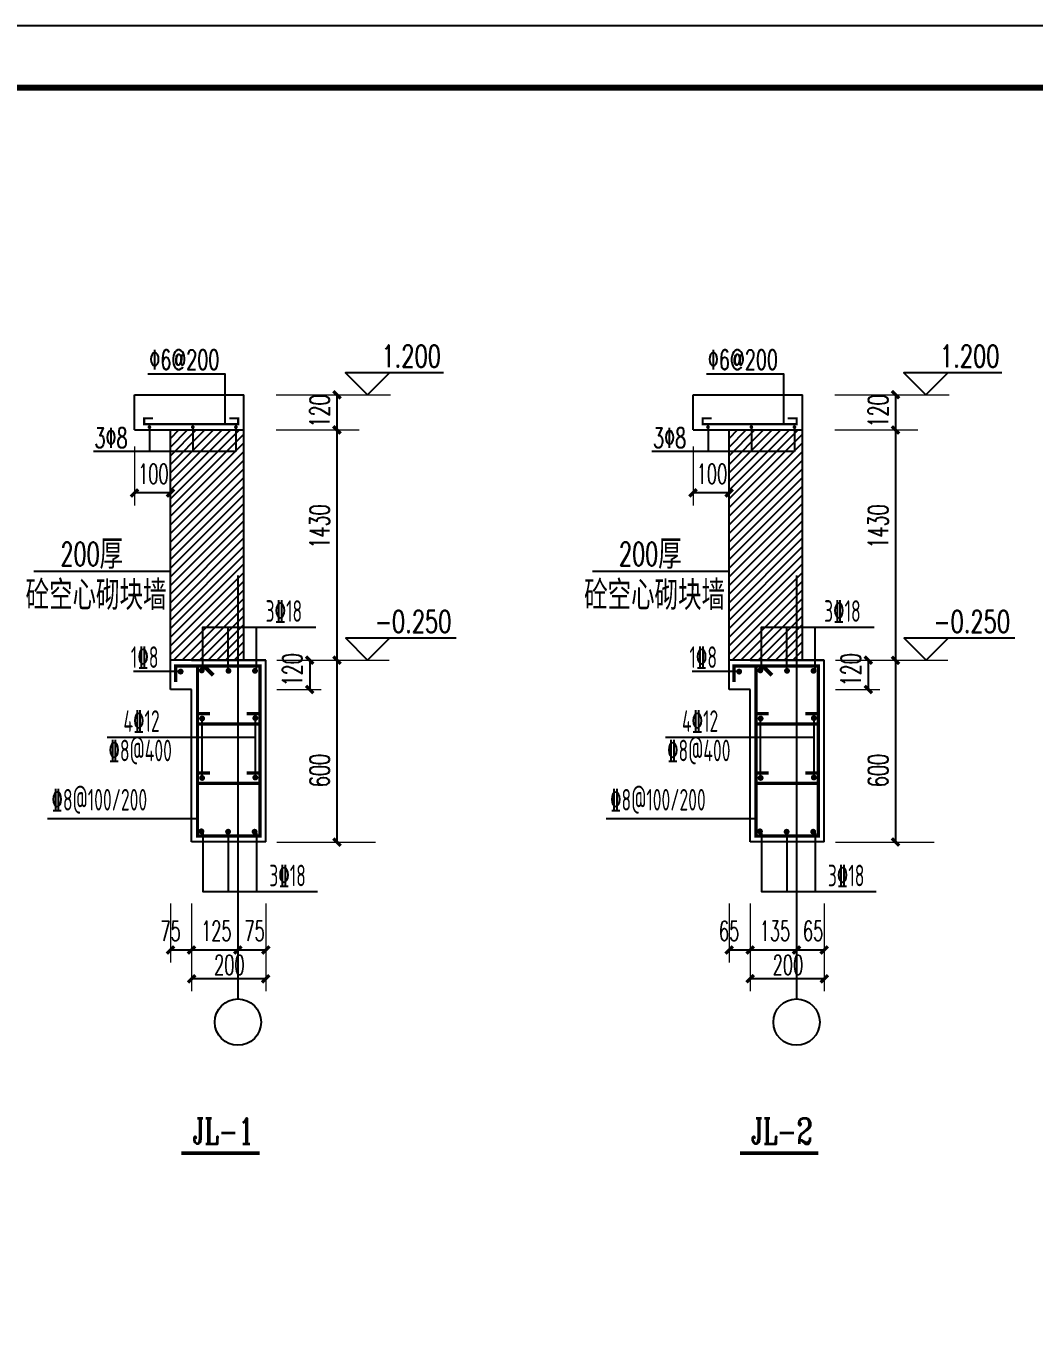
# Model space of a CAD drawing. Extents: x -307088 to 5640332, y -3541089 to -2181377.
# Drawn here: x 5574566 to 5590885, y -3151089 to -3130089 of the extents above; entities that cross this region are included whole.
import ezdxf
from ezdxf.enums import TextEntityAlignment as Align

# ---------------------------------------------------------------- set-up
doc = ezdxf.new("R2010")
doc.units = 0
doc.header["$LTSCALE"] = 100
doc.header["$MEASUREMENT"] = 0
doc.linetypes.add('2', pattern=[1850, 1200, -300, 50, -300])
doc.layers.get('0').update_dxf_attribs({"linetype": 'CONTINUOUS'})
for name, color, linetype in [('100', 9, 'CONTINUOUS'), ('AXIS', 3, 'CONTINUOUS'), ('AXIS_TEXT', 7, 'CONTINUOUS'), ('PUB_TITLE', 4, 'CONTINUOUS'), ('轴线__点划线', 253, '2')]:
    doc.layers.add(name, color=color, linetype=linetype)
doc.layers.add('101', color=3, linetype='CONTINUOUS', lineweight=18)
doc.styles.add('_HZTXT', font='tssdeng.shx', dxfattribs={"width": 0.8, "bigfont": 'HZTXT.shx'})
doc.styles.add('_SIMPLEX', font='SIMPLEX.shx', dxfattribs={"width": 0.8})
doc.styles.add('_SIMPLEX1', font='SIMPLEX1.shx', dxfattribs={"width": 0.6})
doc.styles.add('COMPLEX', font='COMPLEX')
doc.styles.get("Standard").update_dxf_attribs({"font": 'tssdeng.shx', "height": 3, "bigfont": 'tssdchn.shx'})

# ---------------------------------------------------------------- blocks, each defined once
blk = doc.blocks.new('_AXISO')
blk.add_circle((0, 0), 0.5)
at = {"layer": 'AXIS_TEXT', "style": 'COMPLEX', "width": 1.041667}
blk.add_attdef('A', text='', height=0.56, dxfattribs=at).set_placement((-0.25, -0.28), (0.25, -0.28), align=Align.FIT)

msp = doc.modelspace()

# ---------------------------------------------------------------- hatches: boundary and pattern name
h = msp.add_hatch()
h.set_pattern_fill('ANSI31', color=256, scale=792, style=0)
h.set_pattern_definition([(45, (5940042.75, -2046854.02), (-70.003571, 70.003571), [])])
h.paths.add_polyline_path([(5578095.1, -3136624.8), (5577963.8, -3136624.8), (5577963.8, -3136974.9), (5576907.1, -3136974.9), (5576907.1, -3140352.3), (5577090, -3140352.3), (5577090, -3139818.9), (5578095.1, -3139818.9)])
h.paths.add_polyline_path([(5577087.9, -3136624.8), (5576945.2, -3136624.8), (5576907.1, -3136624.8), (5576907.1, -3136974.9), (5577087.9, -3136974.9)], flags=17)
h.paths.add_polyline_path([(5577500.7, -3136624.8), (5577087.9, -3136624.8), (5577087.9, -3136974.9), (5577500.7, -3136974.9)], flags=17)
h.paths.add_polyline_path([(5577963.8, -3136624.8), (5577500.7, -3136624.8), (5577500.7, -3136974.9), (5577963.8, -3136974.9)], flags=16)
h.paths.add_polyline_path([(5577500.1, -3139818.9), (5577090, -3139818.9), (5577090, -3140352.3), (5577500.1, -3140352.3)], flags=16)
h.paths.add_polyline_path([(5577946.1, -3139818.9), (5577500.1, -3139818.9), (5577500.1, -3140352.3), (5577946.1, -3140352.3)], flags=16)
h.paths.add_polyline_path([(5578095.1, -3139818.9), (5577946.1, -3139818.9), (5577946.1, -3140352.3), (5578095.1, -3140352.3)])
h = msp.add_hatch()
h.set_pattern_fill('ANSI31', color=256, scale=792, style=0)
h.set_pattern_definition([(45, (5949084.57, -2046854.02), (-70.003571, 70.003571), [])])
h.paths.add_polyline_path([(5587136.9, -3136624.8), (5587005.7, -3136624.8), (5587005.7, -3136974.9), (5585948.9, -3136974.9), (5585948.9, -3140352.3), (5586131.8, -3140352.3), (5586131.8, -3139818.9), (5587136.9, -3139818.9)])
h.paths.add_polyline_path([(5586129.7, -3136624.8), (5585987, -3136624.8), (5585948.9, -3136624.8), (5585948.9, -3136974.9), (5586129.7, -3136974.9)], flags=17)
h.paths.add_polyline_path([(5586542.6, -3136624.8), (5586129.7, -3136624.8), (5586129.7, -3136974.9), (5586542.6, -3136974.9)], flags=17)
h.paths.add_polyline_path([(5587005.7, -3136624.8), (5586542.6, -3136624.8), (5586542.6, -3136974.9), (5587005.7, -3136974.9)], flags=16)
h.paths.add_polyline_path([(5586541.9, -3139818.9), (5586131.8, -3139818.9), (5586131.8, -3140352.3), (5586541.9, -3140352.3)], flags=16)
h.paths.add_polyline_path([(5586987.9, -3139818.9), (5586541.9, -3139818.9), (5586541.9, -3140352.3), (5586987.9, -3140352.3)], flags=16)
h.paths.add_polyline_path([(5587136.9, -3139818.9), (5586987.9, -3139818.9), (5586987.9, -3140352.3), (5587136.9, -3140352.3)])

# ---------------------------------------------------------------- linework, layer by layer
for p, q in [((5576323.2, -3136060.4), (5578095.1, -3136060.4)), ((5576323.2, -3136630.6), (5576323.2, -3136060.4)), ((5578095.1, -3139389.4), (5578095.1, -3136060.4)), ((5585365, -3136060.4), (5587136.9, -3136060.4)), ((5585365, -3136630.6), (5585365, -3136060.4)), ((5587136.9, -3139389.4), (5587136.9, -3136060.4)), ((5576323.2, -3136630.6), (5578095.1, -3136630.6)), ((5576907.1, -3140358), (5576907.1, -3136630.6)), ((5578095.1, -3140358), (5578095.1, -3136630.6)), ((5585365, -3136630.6), (5587136.9, -3136630.6)), ((5585948.9, -3140358), (5585948.9, -3136630.6)), ((5587136.9, -3140358), (5587136.9, -3136630.6)), ((5578448.3, -3140358), (5576907.1, -3140358)), ((5576907.1, -3140833.2), (5576907.1, -3140358)), ((5578448.3, -3143299.8), (5578448.3, -3140358)), ((5587490.1, -3140358), (5585948.9, -3140358)), ((5585948.9, -3140833.2), (5585948.9, -3140358)), ((5587490.1, -3143299.8), (5587490.1, -3140358)), ((5577248.3, -3140833.2), (5576907.1, -3140833.2)), ((5577248.3, -3143299.8), (5577248.3, -3140833.2)), ((5586290.1, -3140833.2), (5585948.9, -3140833.2)), ((5586290.1, -3143299.8), (5586290.1, -3140833.2)), ((5577417.5, -3142263.7), (5577417.5, -3141296.2)), ((5578279.3, -3141295.2), (5578279.3, -3142265.4)), ((5586459.3, -3142263.7), (5586459.3, -3141296.2)), ((5587321.1, -3141295.2), (5587321.1, -3142265.4)), ((5578279.3, -3141607.3), (5575879.3, -3141607.3)), ((5587321.1, -3141607.3), (5584921.1, -3141607.3)), ((5574914.3, -3142918.5), (5577343.3, -3142918.5)), ((5583956.1, -3142918.5), (5586385.1, -3142918.5)), ((5578448.3, -3143299.8), (5577248.3, -3143299.8)), ((5587490.1, -3143299.8), (5586290.1, -3143299.8))]:
    msp.add_line(p, q)
at = {"linetype": 'Continuous'}
for p, q in [((5576565.5, -3136573.6), (5576565.5, -3136980.7)), ((5577267.3, -3136573.6), (5577267.3, -3136980.7)), ((5577963.8, -3136573.6), (5577963.8, -3136980.7)), ((5585607.3, -3136573.6), (5585607.3, -3136980.7)), ((5586309.2, -3136573.6), (5586309.2, -3136980.7)), ((5587005.7, -3136573.6), (5587005.7, -3136980.7)), ((5577963.8, -3136980.7), (5575658.4, -3136980.7)), ((5587005.7, -3136980.7), (5584700.2, -3136980.7)), ((5576907.1, -3138922.7), (5574696.2, -3138922.7)), ((5585948.9, -3138922.7), (5583738.1, -3138922.7)), ((5577248.3, -3140358), (5578448.3, -3140358)), ((5586290.1, -3140358), (5587490.1, -3140358))]:
    msp.add_line(p, q, dxfattribs=at)
for points in [[(5581323.9, -3135704.7), (5579737.8, -3135704.7), (5580093.5, -3136060.4), (5580449.2, -3135704.7)], [(5590365.7, -3135704.7), (5588779.6, -3135704.7), (5589135.3, -3136060.4), (5589491.1, -3135704.7)], [(5577431.2, -3140499.9), (5577431.2, -3139824.6), (5579256.9, -3139824.6)], [(5577841.3, -3140499.9), (5577841.3, -3139824.6)], [(5578299.3, -3140499.9), (5578299.3, -3139824.6)], [(5586473, -3140499.9), (5586473, -3139824.6), (5588298.8, -3139824.6)], [(5586883.1, -3140499.9), (5586883.1, -3139824.6)], [(5587341.1, -3140499.9), (5587341.1, -3139824.6)], [(5581530.5, -3140002.3), (5579742, -3140002.3), (5580097.7, -3140358), (5580453.4, -3140002.3)], [(5590572.3, -3140002.3), (5588783.8, -3140002.3), (5589139.6, -3140358), (5589495.3, -3140002.3)], [(5577082.1, -3140541.9), (5576309.3, -3140541.9)], [(5586123.9, -3140541.9), (5585351.1, -3140541.9)]]:
    msp.add_lwpolyline(points)
for points in [[(5576538.6, -3135721.5), (5577787.7, -3135721.5), (5577787.7, -3136536.7)], [(5585580.5, -3135721.5), (5586829.5, -3135721.5), (5586829.5, -3136536.7)]]:
    msp.add_lwpolyline(points, dxfattribs=at)
for points in [[(5577857.5, -3136441.7, 35.6, 35.6, 0), (5578000.1, -3136441.7, 35.6, 35.6, 0), (5578000.1, -3136536.7, 35.6, 35.6, 0), (5576479.8, -3136536.7, 35.6, 35.6, 0), (5576479.8, -3136441.7, 35.6, 35.6, 0), (5576622.3, -3136441.7, 0, 0, 0)], [(5586899.3, -3136441.7, 35.6, 35.6, 0), (5587041.9, -3136441.7, 35.6, 35.6, 0), (5587041.9, -3136536.7, 35.6, 35.6, 0), (5585521.6, -3136536.7, 35.6, 35.6, 0), (5585521.6, -3136441.7, 35.6, 35.6, 0), (5585664.1, -3136441.7, 0, 0, 0)]]:
    msp.add_lwpolyline(points, format="xyseb", dxfattribs=at)
at = {"linetype": 'Continuous', "const_width": 29.7}
for points in [[(5576550.3, -3136583.5, 1), (5576580, -3136583.5, 1)], [(5577252.1, -3136583.5, 1), (5577281.8, -3136583.5, 1)], [(5577950.5, -3136583.5, 1), (5577980.2, -3136583.5, 1)], [(5585592.2, -3136583.5, 1), (5585621.9, -3136583.5, 1)], [(5586294, -3136583.5, 1), (5586323.7, -3136583.5, 1)], [(5586992.4, -3136583.5, 1), (5587022.1, -3136583.5, 1)]]:
    msp.add_lwpolyline(points, format="xyb", close=True, dxfattribs=at)
at = {"color": 1, "const_width": 53.5, "elevation": 0}
for points in [[(5577431.2, -3140453.1), (5577343.3, -3140453.1), (5577343.3, -3143204.8), (5578353.2, -3143204.8), (5578353.2, -3140453.1), (5576988, -3140453.1), (5576988, -3140711.5)], [(5586473, -3140453.1), (5586385.1, -3140453.1), (5586385.1, -3143204.8), (5587395.1, -3143204.8), (5587395.1, -3140453.1), (5586029.8, -3140453.1), (5586029.8, -3140711.5)], [(5577545.3, -3141222.4), (5577343.3, -3141222.4), (5577343.3, -3141388.6), (5578353.2, -3141388.6), (5578353.2, -3141222.4), (5578139.3, -3141222.4)], [(5586587.1, -3141222.4), (5586385.1, -3141222.4), (5586385.1, -3141388.6), (5587395.1, -3141388.6), (5587395.1, -3141222.4), (5587181.1, -3141222.4)], [(5577545.3, -3142184.7), (5577343.3, -3142184.7), (5577343.3, -3142350.9), (5578353.2, -3142350.9), (5578353.2, -3142184.7), (5578139.3, -3142184.7)], [(5586587.1, -3142184.7), (5586385.1, -3142184.7), (5586385.1, -3142350.9), (5587395.1, -3142350.9), (5587395.1, -3142184.7), (5587181.1, -3142184.7)]]:
    msp.add_lwpolyline(points, dxfattribs=at)
at = {"color": 1, "const_width": 47.5}
for points in [[(5577046.3, -3140542.1, 1), (5577093.8, -3140542.1, 1)], [(5577436.1, -3140523.2, 1), (5577388.6, -3140523.2, 1)], [(5577868.3, -3140529.4, 1), (5577820.8, -3140529.4, 1)], [(5578297.9, -3140529.4, 1), (5578250.4, -3140529.4, 1)], [(5586088.1, -3140542.1, 1), (5586135.6, -3140542.1, 1)], [(5586478, -3140523.2, 1), (5586430.4, -3140523.2, 1)], [(5586910.2, -3140529.4, 1), (5586862.6, -3140529.4, 1)], [(5587339.7, -3140529.4, 1), (5587292.2, -3140529.4, 1)]]:
    msp.add_lwpolyline(points, format="xyb", close=True, dxfattribs=at)
at = {"color": 1, "const_width": 53.5, "elevation": 0}
for points in [[(5578353.2, -3143204.8), (5578353.2, -3140453.1), (5577343.3, -3140453.1), (5577343.3, -3143204.8)], [(5587395.1, -3143204.8), (5587395.1, -3140453.1), (5586385.1, -3140453.1), (5586385.1, -3143204.8)]]:
    msp.add_lwpolyline(points, close=True, dxfattribs=at)
at = {"color": 1, "const_width": 53.5}
for points in [[(5577444.8, -3140453.1), (5577596.6, -3140604.9)], [(5577482.4, -3140476.8), (5577603.5, -3140598)], [(5586486.6, -3140453.1), (5586638.4, -3140604.9)], [(5586524.2, -3140476.8), (5586645.4, -3140598)]]:
    msp.add_lwpolyline(points, dxfattribs=at)
at = {"color": 1, "const_width": 47.5, "elevation": 0}
for points in [[(5577393.7, -3141301.4, 1), (5577441.3, -3141301.4, 1)], [(5578255.5, -3141295.2, 1), (5578303, -3141295.2, 1)], [(5586435.5, -3141301.4, 1), (5586483.1, -3141301.4, 1)], [(5587297.3, -3141295.2, 1), (5587344.8, -3141295.2, 1)], [(5577393.7, -3142263.7, 1), (5577441.3, -3142263.7, 1)], [(5578255.5, -3142257.5, 1), (5578303, -3142257.5, 1)], [(5586435.5, -3142263.7, 1), (5586483.1, -3142263.7, 1)], [(5587297.3, -3142257.5, 1), (5587344.8, -3142257.5, 1)], [(5577429.9, -3143128.5, -1), (5577382.4, -3143128.5, -1)], [(5577862.2, -3143134.6, -1), (5577814.6, -3143134.6, -1)], [(5578291.7, -3143134.6, -1), (5578244.2, -3143134.6, -1)], [(5586471.8, -3143128.5, -1), (5586424.2, -3143128.5, -1)], [(5586904, -3143134.6, -1), (5586856.5, -3143134.6, -1)], [(5587333.5, -3143134.6, -1), (5587286, -3143134.6, -1)]]:
    msp.add_lwpolyline(points, format="xyb", close=True, dxfattribs=at)
at = {"elevation": 0}
for points in [[(5577431.2, -3143157.9), (5577431.2, -3144102.1), (5579284.9, -3144102.1)], [(5577841.3, -3143157.9), (5577841.3, -3144102.1)], [(5578299.3, -3143157.9), (5578299.3, -3144102.1)], [(5586473, -3143157.9), (5586473, -3144102.1), (5588326.8, -3144102.1)], [(5586883.1, -3143157.9), (5586883.1, -3144102.1)], [(5587341.1, -3143157.9), (5587341.1, -3144102.1)]]:
    msp.add_lwpolyline(points, dxfattribs=at)
at = {"const_width": 59.4, "elevation": 0}
for points in [[(5577084, -3148339), (5578352.3, -3148339)], [(5586125.8, -3148339), (5587394.1, -3148339)]]:
    msp.add_lwpolyline(points, dxfattribs=at)
at = {"layer": '100'}
for p, q in [((5579601.5, -3136060.4), (5579601.5, -3143301.2)), ((5588643.3, -3136060.4), (5588643.3, -3143301.2)), ((5576907.1, -3137649.9), (5576323.2, -3137649.9)), ((5585948.9, -3137649.9), (5585365, -3137649.9)), ((5579159.5, -3140358), (5579159.5, -3140833.2)), ((5588201.3, -3140358), (5588201.3, -3140833.2)), ((5578461.3, -3145049.6), (5576907.1, -3145049.6)), ((5587503.1, -3145049.6), (5585948.9, -3145049.6)), ((5578461.3, -3145515.7), (5577248.3, -3145515.7)), ((5587503.1, -3145515.7), (5586290.1, -3145515.7))]:
    msp.add_line(p, q, dxfattribs=at)
at = {"layer": '100', "const_width": 53.5}
for points in [[(5579542.1, -3136001), (5579660.9, -3136119.8)], [(5579542.1, -3136001), (5579660.9, -3136119.8)], [(5588583.9, -3136001), (5588702.7, -3136119.8)], [(5588583.9, -3136001), (5588702.7, -3136119.8)], [(5579542.1, -3136571.2), (5579660.9, -3136690)], [(5579542.1, -3136571.2), (5579660.9, -3136690)], [(5588583.9, -3136571.2), (5588702.7, -3136690)], [(5588583.9, -3136571.2), (5588702.7, -3136690)], [(5576382.6, -3137590.5), (5576263.8, -3137709.3)], [(5576382.6, -3137590.5), (5576263.8, -3137709.3)], [(5576966.5, -3137590.5), (5576847.7, -3137709.3)], [(5576966.5, -3137590.5), (5576847.7, -3137709.3)], [(5585424.4, -3137590.5), (5585305.6, -3137709.3)], [(5585424.4, -3137590.5), (5585305.6, -3137709.3)], [(5586008.3, -3137590.5), (5585889.5, -3137709.3)], [(5586008.3, -3137590.5), (5585889.5, -3137709.3)], [(5579100.1, -3140298.6), (5579218.9, -3140417.4)], [(5579100.1, -3140298.6), (5579218.9, -3140417.4)], [(5579542.1, -3140298.6), (5579660.9, -3140417.4)], [(5579542.1, -3140298.6), (5579660.9, -3140417.4)], [(5588141.9, -3140298.6), (5588260.7, -3140417.4)], [(5588141.9, -3140298.6), (5588260.7, -3140417.4)], [(5588583.9, -3140298.6), (5588702.7, -3140417.4)], [(5588583.9, -3140298.6), (5588702.7, -3140417.4)], [(5579100.1, -3140773.8), (5579218.9, -3140892.6)], [(5579100.1, -3140773.8), (5579218.9, -3140892.6)], [(5588141.9, -3140773.8), (5588260.7, -3140892.6)], [(5588141.9, -3140773.8), (5588260.7, -3140892.6)], [(5576966.5, -3144990.2), (5576847.7, -3145109)], [(5576966.5, -3144990.2), (5576847.7, -3145109)], [(5586008.3, -3144990.2), (5585889.5, -3145109)], [(5586008.3, -3144990.2), (5585889.5, -3145109)]]:
    msp.add_lwpolyline(points, dxfattribs=at)
at = {"layer": '100', "const_width": 53.5, "elevation": 0}
for points in [[(5579542.1, -3143241.8), (5579660.9, -3143360.6)], [(5579542.1, -3143241.8), (5579660.9, -3143360.6)], [(5588583.9, -3143241.8), (5588702.7, -3143360.6)], [(5588583.9, -3143241.8), (5588702.7, -3143360.6)], [(5577307.7, -3144990.2), (5577188.9, -3145109)], [(5577307.7, -3144990.2), (5577188.9, -3145109)], [(5578057.7, -3144990.2), (5577938.9, -3145109)], [(5578057.7, -3144990.2), (5577938.9, -3145109)], [(5578507.7, -3144990.2), (5578388.9, -3145109)], [(5578507.7, -3144990.2), (5578388.9, -3145109)], [(5586349.5, -3144990.2), (5586230.7, -3145109)], [(5586349.5, -3144990.2), (5586230.7, -3145109)], [(5587099.5, -3144990.2), (5586980.7, -3145109)], [(5587099.5, -3144990.2), (5586980.7, -3145109)], [(5587549.5, -3144990.2), (5587430.7, -3145109)], [(5587549.5, -3144990.2), (5587430.7, -3145109)], [(5577307.7, -3145456.3), (5577188.9, -3145575.1)], [(5577307.7, -3145456.3), (5577188.9, -3145575.1)], [(5578507.7, -3145456.3), (5578388.9, -3145575.1)], [(5578507.7, -3145456.3), (5578388.9, -3145575.1)], [(5586349.5, -3145456.3), (5586230.7, -3145575.1)], [(5586349.5, -3145456.3), (5586230.7, -3145575.1)], [(5587549.5, -3145456.3), (5587430.7, -3145575.1)], [(5587549.5, -3145456.3), (5587430.7, -3145575.1)]]:
    msp.add_lwpolyline(points, dxfattribs=at)
at = {"layer": '101'}
for p, q in [((5578617, -3136060.4), (5580226.9, -3136060.4)), ((5578617, -3136060.4), (5580226.9, -3136060.4)), ((5578617, -3136060.4), (5580468.6, -3136060.4)), ((5587658.8, -3136060.4), (5589268.7, -3136060.4)), ((5587658.8, -3136060.4), (5589268.7, -3136060.4)), ((5587658.8, -3136060.4), (5589510.4, -3136060.4)), ((5578617, -3136630.6), (5579937.3, -3136630.6)), ((5578617, -3136630.6), (5579937.3, -3136630.6)), ((5578617, -3136630.6), (5579960.9, -3136630.6)), ((5578617, -3136630.6), (5579960.9, -3136630.6)), ((5587658.8, -3136630.6), (5588979.2, -3136630.6)), ((5587658.8, -3136630.6), (5588979.2, -3136630.6)), ((5587658.8, -3136630.6), (5589002.7, -3136630.6)), ((5587658.8, -3136630.6), (5589002.7, -3136630.6)), ((5576323.2, -3136897.2), (5576323.2, -3137850.7)), ((5576323.2, -3136897.2), (5576323.2, -3137850.7)), ((5576323.2, -3136897.2), (5576323.2, -3137850.7)), ((5576907.1, -3136897.2), (5576907.1, -3137850.7)), ((5576907.1, -3136897.2), (5576907.1, -3137850.7)), ((5576907.1, -3136897.2), (5576907.1, -3137850.7)), ((5585365, -3136897.2), (5585365, -3137850.7)), ((5585365, -3136897.2), (5585365, -3137850.7)), ((5585365, -3136897.2), (5585365, -3137850.7)), ((5585948.9, -3136897.2), (5585948.9, -3137850.7)), ((5585948.9, -3136897.2), (5585948.9, -3137850.7)), ((5585948.9, -3136897.2), (5585948.9, -3137850.7)), ((5578629, -3140358), (5580226.9, -3140358)), ((5578629, -3140358), (5580447.2, -3140358)), ((5587670.8, -3140358), (5589268.7, -3140358)), ((5587670.8, -3140358), (5589489.1, -3140358)), ((5578629, -3140833.2), (5579344.5, -3140833.2)), ((5587670.8, -3140833.2), (5588386.3, -3140833.2)), ((5578629, -3143301.2), (5580226.9, -3143301.2)), ((5587670.8, -3143301.2), (5589268.7, -3143301.2)), ((5576907.1, -3144297), (5576907.1, -3145250.4)), ((5576907.1, -3144297), (5576907.1, -3145250.4)), ((5576907.1, -3144297), (5576907.1, -3145250.4)), ((5577248.3, -3144297), (5577248.3, -3145250.4)), ((5577248.3, -3144297), (5577248.3, -3145250.4)), ((5577998.3, -3144297), (5577998.3, -3145250.4)), ((5578448.3, -3144297), (5578448.3, -3145250.4)), ((5585948.9, -3144297), (5585948.9, -3145250.4)), ((5585948.9, -3144297), (5585948.9, -3145250.4)), ((5585948.9, -3144297), (5585948.9, -3145250.4)), ((5586290.1, -3144297), (5586290.1, -3145250.4)), ((5586290.1, -3144297), (5586290.1, -3145250.4)), ((5587040.1, -3144297), (5587040.1, -3145250.4)), ((5587490.1, -3144297), (5587490.1, -3145250.4)), ((5577248.3, -3144763), (5577248.3, -3145716.5)), ((5577248.3, -3144763), (5577248.3, -3145716.5)), ((5578448.3, -3144763), (5578448.3, -3145716.5)), ((5586290.1, -3144763), (5586290.1, -3145716.5)), ((5586290.1, -3144763), (5586290.1, -3145716.5)), ((5587490.1, -3144763), (5587490.1, -3145716.5))]:
    msp.add_line(p, q, dxfattribs=at)
at = {"layer": '101', "linetype": 'Continuous'}
for p, q in [((5576945.2, -3136630.6), (5578095.1, -3136630.6)), ((5585987, -3136630.6), (5587136.9, -3136630.6))]:
    msp.add_line(p, q, dxfattribs=at)
at = {"layer": 'PUB_TITLE'}
msp.add_lwpolyline([(5555876.3, -3172089.1), (5615276.3, -3172089.1), (5615276.3, -3130089.1), (5555876.3, -3130089.1)], close=True, dxfattribs=at)
at = {"layer": 'PUB_TITLE', "const_width": 100}
msp.add_lwpolyline([(5558376.3, -3171089.1), (5614276.3, -3171089.1), (5614276.3, -3131089.1), (5558376.3, -3131089.1)], close=True, dxfattribs=at)
at = {"layer": '轴线__点划线'}
for p, q in [((5577998.3, -3138984.9), (5577998.3, -3145842.2)), ((5587040.1, -3138984.9), (5587040.1, -3145842.2))]:
    msp.add_line(p, q, dxfattribs=at)

# ---------------------------------------------------------------- block references
at = {"layer": 'AXIS', "xscale": 750, "yscale": 750, "zscale": 750}
for p in [(5577998.3, -3146217.2), (5587040.1, -3146217.2)]:
    msp.add_blockref('_AXISO', p, dxfattribs=at)

# ---------------------------------------------------------------- texts
at = {"color": 3, "linetype": 'ByBlock', "style": '_SIMPLEX1'}
for s, height, width, p in [('1.200', 356.4, 0.7, (5580321.4, -3135613.2)), ('1.200', 356.4, 0.7, (5589363.2, -3135613.2)), ('%%1306@200', 320.76, 0.65, (5576562.8, -3135652.9)), ('%%1306@200', 320.76, 0.65, (5585604.6, -3135652.9)), ('3%%1308', 320.76, 0.65, (5575675.6, -3136918.2)), ('3%%1308', 320.76, 0.65, (5584717.4, -3136918.2)), ('100', 320.76, 0.6, (5576381.7, -3137501.3)), ('100', 320.76, 0.6, (5585423.6, -3137501.3)), ('-0.250', 356.4, 0.7, (5580213.8, -3139909.9)), ('-0.250', 356.4, 0.7, (5589255.6, -3139909.9)), ('75', 320.76, 0.6, (5576742.6, -3144901.1)), ('125', 320.76, 0.6, (5577401.2, -3144900.1)), ('75', 320.76, 0.6, (5578102.2, -3144900.1)), ('65', 320.76, 0.6, (5585784.4, -3144901.1)), ('135', 320.76, 0.6, (5586443, -3144900.1)), ('65', 320.76, 0.6, (5587144, -3144900.1)), ('200', 320.76, 0.6, (5577611.8, -3145451.6)), ('200', 320.76, 0.6, (5586653.6, -3145451.6))]:
    msp.add_text(s, height=height, dxfattribs=dict(at, width=width)).set_placement(p)
at = {"color": 3, "linetype": 'ByBlock', "style": '_SIMPLEX1', "width": 0.65}
for s, p in [('120', (5579481.1, -3136590.5)), ('120', (5588522.9, -3136590.5)), ('1430', (5579481.1, -3138551)), ('1430', (5588522.9, -3138551)), ('120', (5579039.1, -3140780.6)), ('120', (5588080.9, -3140780.6)), ('600', (5579481.1, -3142412)), ('600', (5588522.9, -3142412))]:
    msp.add_text(s, height=320.76, rotation=90, dxfattribs=at).set_placement(p)
for s, height, style, width, p in [('200', 380.16, '_SIMPLEX', 0.65, (5575124.7, -3138828.5)), ('厚', 475.2, '_HZTXT', 0.8, (5575757.1, -3138881)), ('200', 380.16, '_SIMPLEX', 0.65, (5584166.5, -3138828.5)), ('厚', 475.2, '_HZTXT', 0.8, (5584799, -3138881)), ('砼空心砌块墙', 475.2, '_HZTXT', 0.8, (5574560.6, -3139543.8)), ('砼空心砌块墙', 475.2, '_HZTXT', 0.8, (5583602.5, -3139543.8)), ('JL-1', 415.8, 'COMPLEX', 0.7, (5577268.5, -3148185.9)), ('JL-2', 415.8, 'COMPLEX', 0.7, (5586310.4, -3148185.9))]:
    msp.add_text(s, height=height, dxfattribs=dict(style=style, width=width)).set_placement(p)
at = {"color": 3, "linetype": 'ByBlock', "width": 0.62}
for s, p in [('3%%13218', (5578445.3, -3139736.7)), ('3%%13218', (5587487.1, -3139736.7)), ('1%%1328', (5576265.6, -3140483.2)), ('1%%1328', (5585307.4, -3140483.2)), ('4%%13212', (5576144.5, -3141518.6)), ('4%%13212', (5585186.3, -3141518.6)), ('%%1328@400', (5575901.8, -3141994.6)), ('%%1328@400', (5584943.6, -3141994.6)), ('%%1328@100/200', (5574979.3, -3142792.1)), ('%%1328@100/200', (5584021.1, -3142792.1)), ('3%%13218', (5578505.6, -3144018.2)), ('3%%13218', (5587547.4, -3144018.2))]:
    msp.add_text(s, height=350, dxfattribs=at).set_placement(p)

doc.saveas('drawing.dxf')
